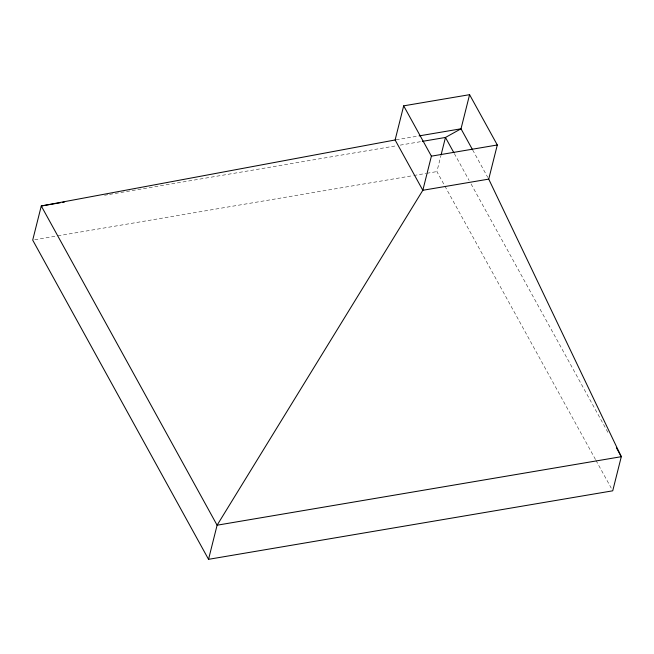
<?xml version="1.0" encoding="UTF-8"?>
<svg xmlns="http://www.w3.org/2000/svg" width="654" height="654" viewBox="0 0 654 654"><rect width="100%" height="100%" fill="white"/><g stroke="black" fill="none" stroke-linecap="round" stroke-linejoin="round"><path stroke-width="0.49" stroke-dasharray="3.27 2.45" d="M595.492 459.509L436.897 171.585L440.812 155.979M396.111 139.801L418.078 136.073M104.615 195.235L108.638 194.557M109.643 194.385L396.193 145.809M400.215 145.131L421.331 141.55M34.711 239.756L56.833 236.012M57.838 235.841L412.764 175.673M413.769 175.501L425.836 173.457M426.841 173.285L436.897 171.585M472.687 149.979L487.753 177.348M454.334 153.551L469.106 180.381M471.076 183.954L608.988 434.33M595.982 460.408L611.253 488.129"/><path stroke-width="0.98" d="M208.536 559.325L217.103 525.203L422.827 190.281L431.395 156.159L403.682 105.842L469.588 94.675L497.302 144.984L488.726 179.114L621.3 456.688L612.724 490.811L208.536 559.325L32.7 240.1L41.276 205.977L395.114 139.972L403.682 105.842M441.058 155.006L445.464 137.454L461.013 128.797L469.588 94.675M419.075 135.909L461.013 128.797L472.196 149.096M60.372 202.74L41.276 205.977L217.103 525.203L621.3 456.688L616.379 447.745M62.383 202.397L64.394 202.053M422.337 141.378L445.464 137.454L453.835 152.66M431.395 156.159L497.302 144.984M488.726 179.114L422.827 190.281L395.114 139.972"/></g></svg>
